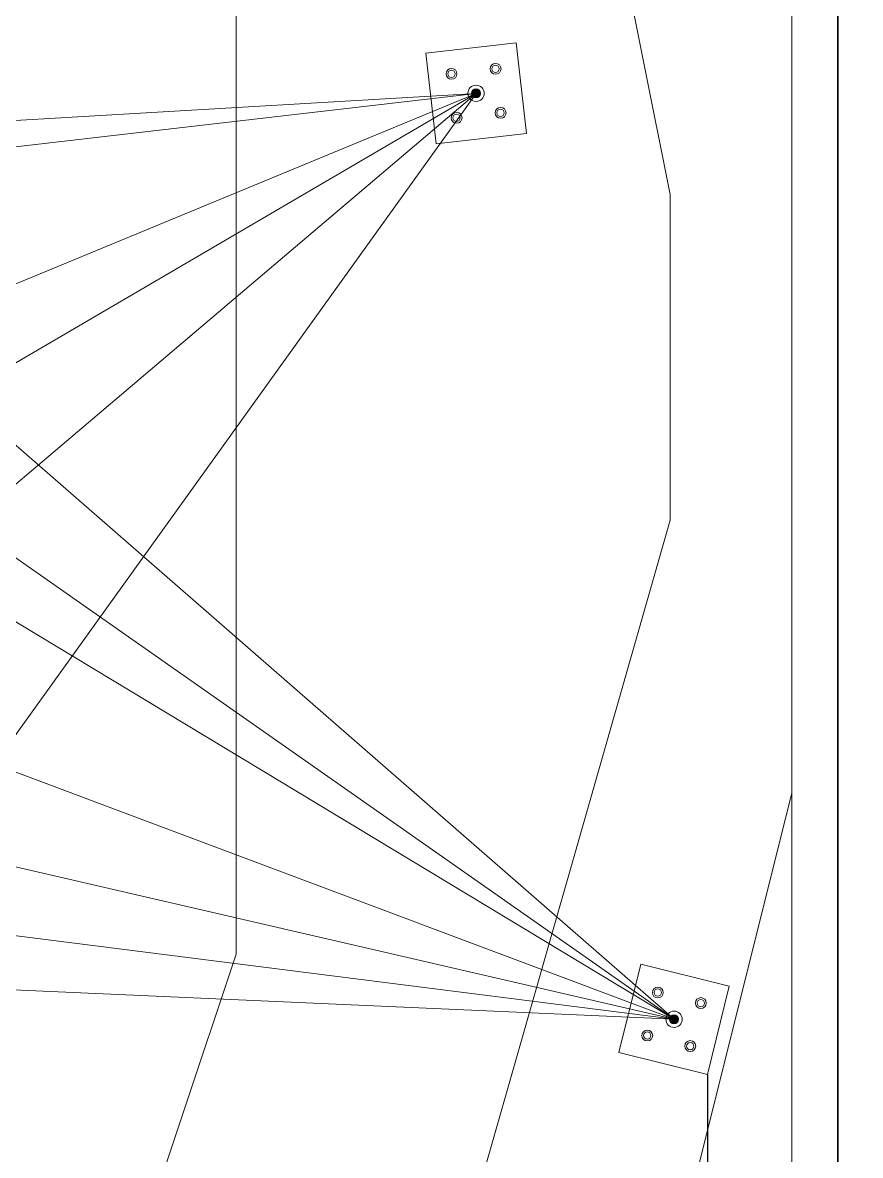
# Model space of a CAD drawing. Header units: millimetres. Extents: x 551 to 27551, y 6116 to 15116.
# Drawn here: x 16759 to 18600, y 10653 to 13142 of the extents above; entities that cross this region are included whole.
import ezdxf

# ---------------------------------------------------------------- set-up
doc = ezdxf.new("R2010")
doc.units = ezdxf.units.MM
doc.layers.add('3RD', color=140, linetype='Continuous', lineweight=13)
doc.layers.add('4TH DETAILS', color=125, linetype='Continuous', lineweight=9)
doc.layers.add('LAYOUT', color=83, linetype='Continuous', plot=False)

msp = doc.modelspace()

# ---------------------------------------------------------------- hatches: boundary and pattern name
at = {"layer": '3RD'}
h = msp.add_hatch(color=256, dxfattribs=at)
h.dxf.hatch_style = 1
h.paths.add_polyline_path([(17745.466, 12987.14, 0.01477027), (17745.483, 12986.55), (17755.466, 12987.14), (17749.634, 12979.017, 0.61084362), (17765.466, 12987.14, 1)])
h.paths.add_polyline_path([(17755.466, 12987.14), (17745.483, 12986.55, 0.01417995), (17745.533, 12985.985)], flags=17)
h.paths.add_polyline_path([(17755.466, 12987.14), (17745.533, 12985.985, 0.06927934), (17746.226, 12983.316)], flags=17)
h.paths.add_polyline_path([(17755.466, 12987.14), (17746.226, 12983.316, 0.03431582), (17746.836, 12982.088)], flags=17)
h.paths.add_polyline_path([(17755.466, 12987.14), (17746.836, 12982.088, 0.0435859), (17747.842, 12980.668)], flags=17)
h.paths.add_polyline_path([(17755.466, 12987.14), (17747.842, 12980.668, 0.06114185), (17749.634, 12979.017)], flags=17)
h = msp.add_hatch(dxfattribs=at)
h.set_pattern_fill('ANGLE', color=256, scale=40, angle=6.521882)
h.set_pattern_definition([(6.521882, (-1041288.23, 1417501.63), (-31.734995, 277.591877), [203.2, -76.2]), (96.521882, (-1041288.23, 1417501.63), (-277.591877, -31.734995), [203.2, -76.2])])
h.paths.add_polyline_path([(17759.411, 12996.329, 0.57596229), (17745.53, 12986.005, 1), (17765.401, 12988.276, 0.01461134), (17765.318, 12988.855), (17755.466, 12987.14)])
h.paths.add_polyline_path([(17761.016, 12995.459, 0.04574057), (17759.411, 12996.329), (17755.466, 12987.14)], flags=17)
h.paths.add_polyline_path([(17762.74, 12994.002, 0.05661523), (17761.016, 12995.459), (17755.466, 12987.14)], flags=17)
h.paths.add_polyline_path([(17763.832, 12992.618, 0.04415348), (17762.74, 12994.002), (17755.466, 12987.14)], flags=17)
h.paths.add_polyline_path([(17764.34, 12991.749, 0.02518048), (17763.832, 12992.618), (17755.466, 12987.14)], flags=17)
h.paths.add_polyline_path([(17764.827, 12990.656, 0.02992924), (17764.34, 12991.749), (17755.466, 12987.14)], flags=17)
h.paths.add_polyline_path([(17764.827, 12990.656), (17755.466, 12987.14), (17765.246, 12989.226, 0.03729705)], flags=17)
h = msp.add_hatch(color=256, dxfattribs=at)
h.dxf.hatch_style = 1
h.paths.add_polyline_path([(18200.294, 10949.623, 0.69313158), (18184.837, 10960.198), (18190.584, 10952.014), (18180.99, 10954.834, 0.01111765), (18180.874, 10954.405, 1)])
h.paths.add_polyline_path([(18190.584, 10952.014), (18184.837, 10960.198, 0.02647001), (18184.005, 10959.545)], flags=16)
h.paths.add_polyline_path([(18190.584, 10952.014), (18184.005, 10959.545, 0.01704991), (18183.507, 10959.079)], flags=16)
h.paths.add_polyline_path([(18183.507, 10959.079, 0.0460346), (18182.334, 10957.665), (18190.584, 10952.014)], flags=17)
h.paths.add_polyline_path([(18190.584, 10952.014), (18182.334, 10957.665, 0.03289588), (18181.664, 10956.534)], flags=16)
h.paths.add_polyline_path([(18181.664, 10956.534, 0.02529064), (18181.253, 10955.61), (18190.584, 10952.014)], flags=17)
h.paths.add_polyline_path([(18181.253, 10955.61, 0.02049895), (18180.99, 10954.834), (18190.584, 10952.014)], flags=17)
h = msp.add_hatch(dxfattribs=at)
h.set_pattern_fill('ANGLE', color=256, scale=40, angle=-13.833015)
h.set_pattern_definition([(346.166985, (-486184.24, 1696134.65), (66.802585, 271.29647), [203.2, -76.2]), (76.166985, (-486184.24, 1696134.65), (-271.29647, 66.802585), [203.2, -76.2])])
h.paths.add_polyline_path([(18197.479, 10959.256, 0.57596229), (18180.874, 10954.405, 1), (18200.294, 10949.623, 0.01461134), (18200.417, 10950.194), (18190.584, 10952.014)])
h.paths.add_polyline_path([(18198.681, 10957.882, 0.04574057), (18197.479, 10959.256), (18190.584, 10952.014)], flags=17)
h.paths.add_polyline_path([(18199.791, 10955.916, 0.05661523), (18198.681, 10957.882), (18190.584, 10952.014)], flags=17)
h.paths.add_polyline_path([(18200.333, 10954.239, 0.04415348), (18199.791, 10955.916), (18190.584, 10952.014)], flags=17)
h.paths.add_polyline_path([(18200.508, 10953.247, 0.02518048), (18200.333, 10954.239), (18190.584, 10952.014)], flags=17)
h.paths.add_polyline_path([(18200.584, 10952.054, 0.02992924), (18200.508, 10953.247), (18190.584, 10952.014)], flags=17)
h.paths.add_polyline_path([(18200.584, 10952.054), (18190.584, 10952.014), (18200.479, 10950.568, 0.03729705)], flags=17)

# ---------------------------------------------------------------- linework, layer by layer
at = {"layer": '3RD', "ltscale": 2}
for p in [(16072.319, 12887.59), (16124.377, 12797.423), (16331.004, 11777.778), (16350.594, 12405.604), (16418.483, 12204.359), (16697.609, 11513.546)]:
    msp.add_line(p, (17755.466, 12987.14), dxfattribs=at)
at = {"layer": '3RD'}
for p, q in [((18190.584, 10952.014), (16124.512, 12753.842)), ((16414.721, 12196.721), (18190.584, 10952.014)), ((16698.358, 11512.21), (18190.584, 10952.014)), ((16664.747, 11305.408), (18190.584, 10952.014)), ((16396.444, 11180.105), (18190.584, 10952.014)), ((15699.703, 11062.853), (18190.584, 10952.014))]:
    msp.add_line(p, q, dxfattribs=at)
for points in [[(17644.754, 13075.135), (17843.46, 13097.852), (17866.177, 12899.146), (17667.471, 12876.429)], [(18117.394, 11073.023), (18311.593, 11025.204), (18263.774, 10831.005), (18069.575, 10878.823)]]:
    msp.add_lwpolyline(points, close=True, dxfattribs=at)
msp.add_lwpolyline([(16336.769, 12071.17), (18190.584, 10952.014)], dxfattribs=at)
for centre, radius in [((17798.287, 13041.017), 12), ((17798.287, 13041.017), 8), ((17701.59, 13029.962), 12), ((17701.59, 13029.962), 8), ((17755.466, 12987.14), 17.94), ((17755.466, 12987.14), 10), ((17712.644, 12933.264), 12), ((17809.342, 12944.319), 12), ((17809.342, 12944.319), 8), ((17712.644, 12933.264), 8), ((18154.967, 11010.901), 12), ((18154.967, 11010.901), 8), ((18249.471, 10987.631), 12), ((18249.471, 10987.631), 8), ((18190.584, 10952.014), 17.94), ((18190.584, 10952.014), 10), ((18131.697, 10916.397), 12), ((18131.697, 10916.397), 8), ((18226.201, 10893.126), 12), ((18226.201, 10893.126), 8)]:
    msp.add_circle(centre, radius, dxfattribs=at)
at = {"layer": '4TH DETAILS'}
msp.add_lwpolyline([(9649.126, 6214.575), (18449.126, 6214.575), (18449.126, 15014.575), (9649.126, 15014.575)], close=True, dxfattribs=at)
for points in [[(15008.675, 15014.575), (15320.46, 14910.647), (16512.728, 13956.832), (17228.088, 13479.925), (17228.088, 12764.564), (17228.088, 11095.389), (16989.635, 10380.028), (17138.044, 9489.575)], [(16270.229, 15014.575), (16512.728, 14910.647), (16751.181, 14910.647), (17943.449, 13956.832), (18181.903, 12764.564), (18181.903, 12049.203), (17704.996, 10380.028), (17704.996, 9489.575)], [(18449.126, 11448.922), (18181.903, 10380.028), (18181.903, 9903.121), (18181.903, 9489.575)]]:
    msp.add_lwpolyline(points, dxfattribs=at)
at = {"layer": 'LAYOUT'}
msp.add_line((18263.774, 10831.005), (18263.774, 9489.575), dxfattribs=at)
for points in [[(18550.723, 15115.853), (9550.723, 15115.853), (9550.723, 6115.853), (18550.723, 6115.853)], [(27550.723, 15115.853), (18550.723, 15115.853), (18550.723, 6115.853), (27550.723, 6115.853)]]:
    msp.add_lwpolyline(points, close=True, dxfattribs=at)

doc.saveas('drawing.dxf')
